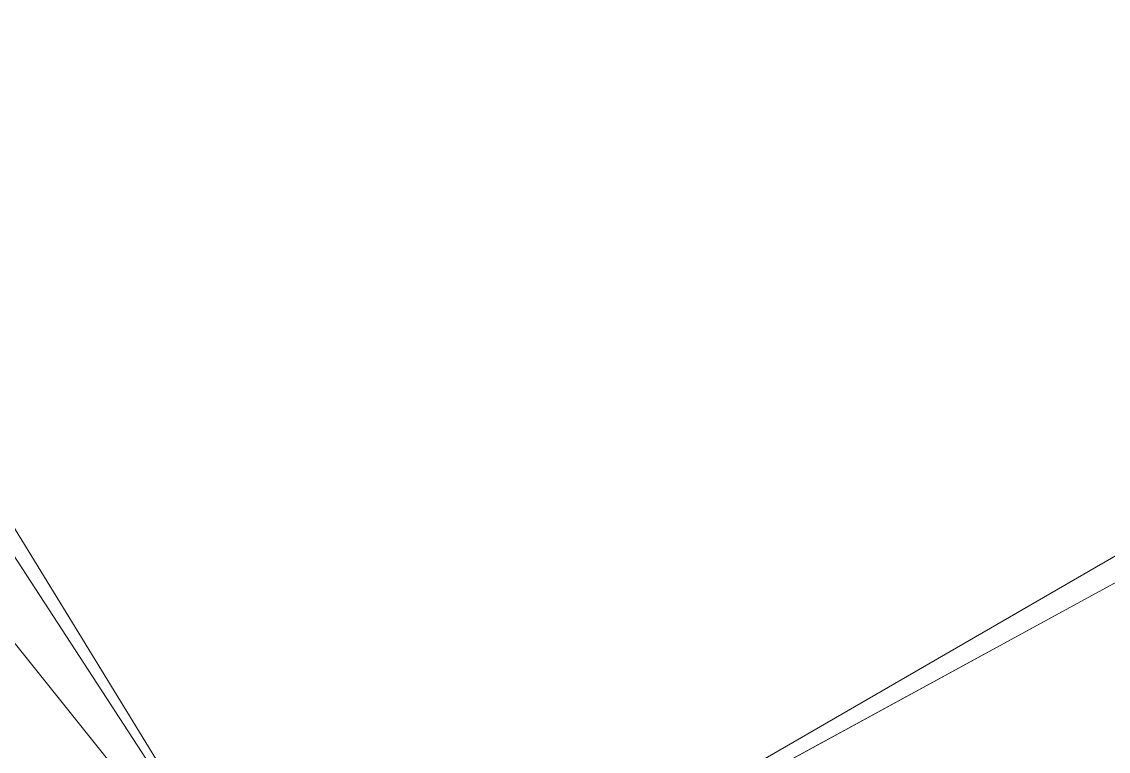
# Model space of a CAD drawing. Header units: millimetres. Extents: x -39236 to 34761, y -46566 to 21446.
# Drawn here: x 13813 to 14465, y 17166 to 17603 of the extents above; entities that cross this region are included whole.
import ezdxf

# ---------------------------------------------------------------- set-up
doc = ezdxf.new("R2010")
doc.units = ezdxf.units.MM
doc.layers.add('C-TOPO', color=7, linetype='Continuous', lineweight=9)

msp = doc.modelspace()

# ---------------------------------------------------------------- meshes
at = {"layer": 'C-TOPO'}
mesh = msp.add_polyface(dxfattribs=at)
corners = [(2239.35, 3143.8, 380), (2635.11, 411.62, 380), (34760.79, -1911.41, -1460), (24236.71, 17005.51, -1120), (21766.09, 21446.41, -650), (2239.35, 20601.89, 50), (2239.35, 17005.51, -260), (5600.35, 17005.51, -260), (5649.35, 17005.51, -242.5), (5649.35, 16881.34, -259.31), (5649.35, 13737.48, -196.95), (5649.35, 5994.51, -47.56), (5765.45, 5994.51, -47.56), (5802.41, 5994.51, -48.9), (5802.41, 3529.27), (4322.99, 3369.22, 157.78), (2239.35, 12213.43, 202.08), (24120.35, 17005.51, -1120), (24199.87, 16855.51, -1050), (24250.63, 16759.77, -1120), (29883.4, 6134.51, -1320), (29031.46, 6042.34, -1166.37), (23673.45, 5462.68, -1209.55), (23098.19, 5400.44, -1185.37), (22251.01, 5308.79, -1092.08), (20820.35, 5154.01, -900), (20820.35, 5994.51, -900), (15565.44, 5994.51, -385.67), (14690.15, 5994.51, -300), (14547.73, 5994.51, -297.07), (14392.35, 5994.51, -293.83), (14392.35, 6134.51, -293.8), (14392.35, 10751.95, -240.54), (14392.35, 10947.51, -239.62), (14402.35, 10947.51, -240.9), (14402.35, 11632.51, -237.71), (14335.56, 11632.51, -229.2), (11963.22, 11632.51, -179.77), (9844.35, 11632.51, -179.77), (9844.35, 17005.51, -160), (13989.05, 17005.51, -160), (20820.35, 17005.51, -160), (21450.88, 17005.51, -160), (24059.34, 17005.51, -160), (31772.2, 2762.81, -1460), (5880.35, 17005.51, -160), (5880.35, 19615.51, -160), (6040.35, 19615.51, -160), (6040.35, 19775.51, -160), (11900.35, 19775.51, -160), (11900.35, 19615.51, -160), (12290.35, 19615.51, -160), (12290.35, 19775.51, -160), (18780.35, 19775.51, -160), (18780.35, 19615.51, -160), (19100.35, 19615.51, -160), (19100.35, 19525.51, -160), (20110.35, 19525.51, -160), (20110.35, 19615.51, -160), (20430.35, 19615.51, -160), (20430.35, 19772.04, -160), (23469.08, 17635.51, -160), (23786.37, 17635.51, -160), (9890.26, 6134.51, -200), (9834.4, 1361.05, -200), (14690.51, -116.86, -300)]
mesh.append_faces([[corners[k] for k in face] for face in [(0, 1, 15), (14, 1, 64), (1, 14, 15), (1, 65, 64), (12, 10, 11), (63, 13, 14), (13, 10, 12), (14, 64, 63), (0, 15, 16), (63, 30, 31), (30, 63, 64), (63, 31, 37), (37, 31, 32), (38, 63, 37), (33, 36, 37), (32, 33, 37), (63, 38, 13), (64, 65, 30), (13, 38, 10), (45, 8, 9), (46, 8, 45), (5, 6, 46), (7, 46, 6), (46, 7, 8), (5, 46, 48), (9, 10, 45), (47, 45, 39), (45, 10, 39), (51, 40, 52), (39, 40, 50), (38, 39, 10), (51, 50, 40), (47, 39, 48), (48, 46, 47), (49, 50, 52), (48, 39, 49), (52, 50, 51), (5, 49, 4), (39, 50, 49), (48, 49, 5), (40, 53, 52), (47, 46, 45), (4, 49, 52), (36, 33, 35), (28, 29, 65), (28, 65, 27), (25, 65, 24), (27, 65, 25), (34, 35, 33), (26, 27, 25), (29, 30, 65), (24, 65, 23), (44, 2, 20), (23, 2, 22), (65, 2, 23), (22, 2, 44), (20, 21, 44), (22, 44, 21), (3, 19, 20), (20, 2, 3), (65, 1, 2), (54, 56, 55), (56, 54, 41), (55, 57, 58), (57, 55, 56), (56, 41, 57), (54, 55, 53), (53, 58, 60), (58, 53, 55), (59, 60, 58), (60, 59, 4), (58, 57, 59), (53, 60, 4), (57, 41, 59), (53, 40, 54), (42, 61, 59), (61, 42, 43), (4, 61, 62), (4, 59, 61), (62, 17, 3), (62, 61, 43), (3, 17, 18), (62, 3, 4), (43, 17, 62), (18, 19, 3), (42, 59, 41), (40, 41, 54), (53, 4, 52)]])

doc.saveas('drawing.dxf')
